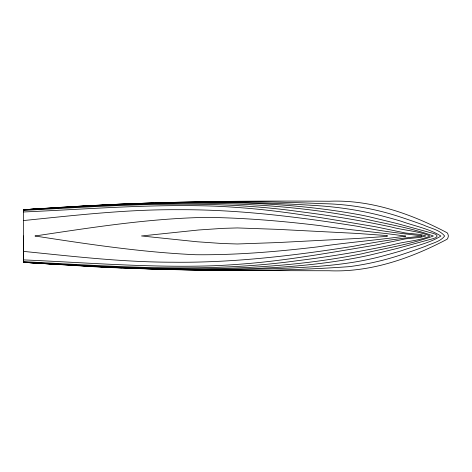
<?xml version="1.0" encoding="UTF-8"?>
<svg xmlns="http://www.w3.org/2000/svg" width="472" height="472" viewBox="0 0 472 472"><rect width="100%" height="100%" fill="white"/><g stroke="black" fill="none" stroke-linecap="round" stroke-linejoin="round"><path stroke-width="0.71" d="M23.6 235.941L23.6 262.314L54.079 264.243M23.6 220.542C75.083 215.315 126.679 209.338 178.51 209.71C238.826 209.409 298.835 216.996 358.307 226.412C379.281 230.973 400.604 233.428 421.868 235.788L421.868 236.153C398.964 238.425 376.154 241.853 353.522 246.266C293.726 255.682 233.339 262.939 172.705 262.214C122.814 262.214 73.166 256.396 23.6 251.399M54.079 207.822L23.6 209.751C123.198 202.836 223.215 199.042 323.019 203.692C347.893 204.057 372.62 208.276 396.344 215.704C405.448 218.636 414.504 221.728 423.484 225.026C430.511 228.348 439.674 229.793 444.648 236.029C440.27 241.835 431.88 243.186 425.537 246.266C418.056 249.08 410.492 251.676 402.911 254.213C385.541 260.149 367.541 264.243 349.351 266.639C240.891 274.444 131.959 269.075 23.6 262.296L23.6 209.704L118.962 204.158L153.772 202.936M23.6 209.94C132.19 203.574 242.313 196.334 350.012 215.952A575.262 575.262 0 0 1 361.989 218.241C385.718 224.023 410.587 227.551 433.384 236.006C410.587 244.466 385.73 248.012 361.989 253.771A575.262 575.262 0 0 1 350.012 256.06C242.313 275.678 132.19 268.438 23.6 262.072M23.6 209.733L39.241 208.736M53.655 207.845C145.364 201.65 237.298 200.582 329.185 201.249C370.561 199.479 410.988 213.71 447.055 232.737A4.667 4.667 0 0 1 447.845 233.894L448.4 236L447.845 238.106A4.667 4.667 0 0 1 447.055 239.263C410.994 258.296 370.561 272.521 329.185 270.751L214.648 270.539L125.399 268.12M23.6 210.394C114.69 205.662 206.659 198.677 297.419 211.35C328.96 215.285 360.36 220.341 391.435 227.02C403.955 230.419 417.537 230.879 429.532 235.729L429.532 236.313C418.511 240.891 405.967 241.275 394.421 244.402C362.354 251.328 329.975 256.662 297.419 260.692C206.659 273.365 114.69 266.379 23.6 261.647M79.255 206.329C173.041 202.057 268.22 197.62 360.997 215.037A370.614 370.614 0 0 1 370.178 216.984L397.147 223.575L433.178 233.392L436.051 234.49L437.137 236.006L436.051 237.528L433.178 238.625L397.147 248.443L370.178 255.033A370.614 370.614 0 0 1 360.997 256.98C290.475 270.952 218.105 269.866 146.55 268.68M23.6 211.975C86.99 209.202 150.426 203.939 213.91 206.122A702.543 702.543 0 0 1 237.516 207.491C283.489 210.654 328.848 219.026 374.243 226.536A290.368 290.368 0 0 1 381.83 228.076L404.787 232.855A62.298 62.298 0 0 0 407.029 233.162L420.157 234.46L425.874 235.929L420.157 237.398L407.029 238.696A62.298 62.298 0 0 0 404.787 239.003L381.83 243.782A290.368 290.368 0 0 1 374.243 245.328C328.848 252.833 283.489 261.205 237.516 264.367A702.543 702.543 0 0 1 213.91 265.736C150.426 267.919 86.99 262.662 23.6 259.883M157.66 202.883C209.208 201.514 260.839 202.122 312.317 205.326C337.439 206.736 362.437 210.4 386.698 217.167A507.217 507.217 0 0 1 401.395 221.309C414.487 226.058 429.142 228.625 440.895 236.035C429.142 243.44 414.487 246.012 401.395 250.756A507.217 507.217 0 0 1 386.698 254.904C348.188 265.978 307.88 267.435 268.096 268.869C203.768 271.034 139.352 269.6 75.131 265.329M144.432 268.497L106.342 267.494L23.6 262.308L121.51 267.872M387.241 235.811L387.241 236.118M387.152 235.917A2.153 2.153 0 0 1 386.184 236.454L356.838 238.502L278.091 242.549L237.339 243.983L222.306 243.511L197.172 241.776L141.464 235.965L198.694 229.982L222.914 228.359L237.339 227.935L277.949 229.368L356.838 233.422L386.344 235.516A2.171 2.171 0 0 1 387.093 235.959M405.666 236.106C376.497 240.159 346.713 242.525 317.432 246.897C277.011 251.676 236.342 255.151 195.614 254.727C141.7 252.272 88.229 244.225 34.952 235.994C91.739 227.522 148.733 218.453 206.24 217.38C244.36 217.834 282.392 221.049 320.217 225.645C348.554 230.035 377.435 232.082 405.666 236.106"/></g></svg>
